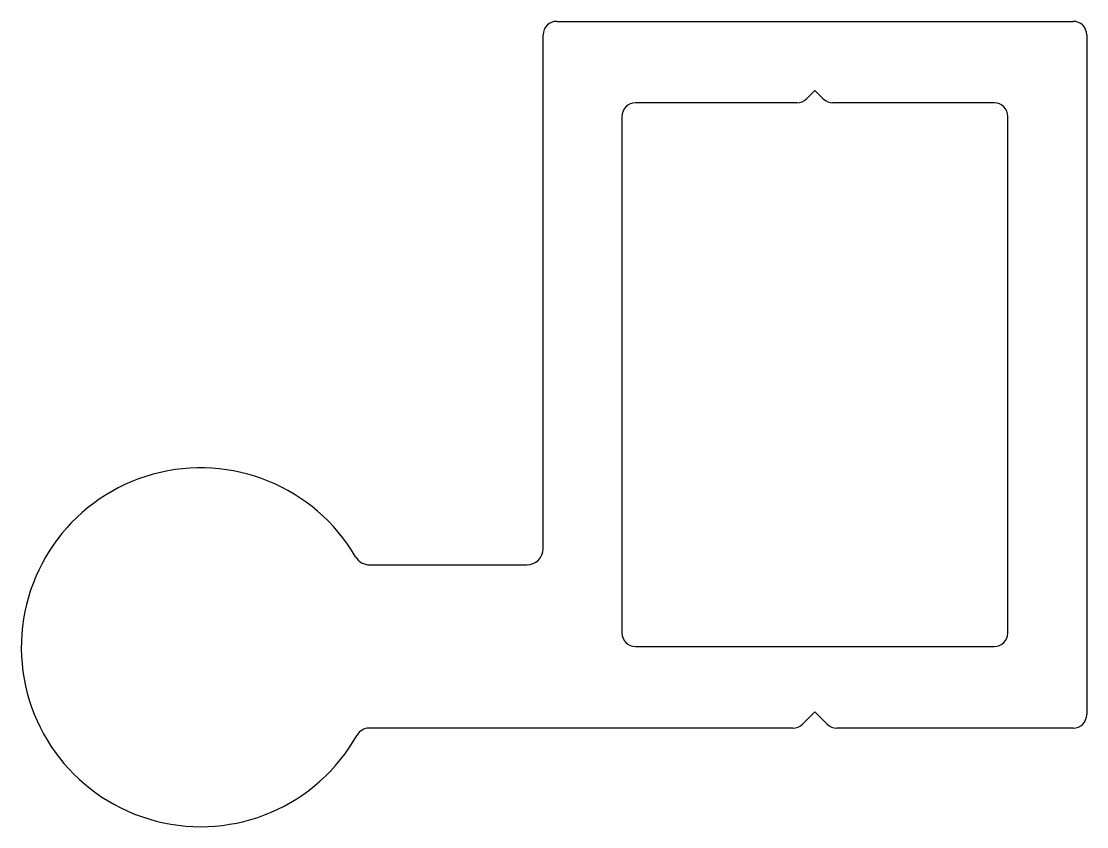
# Model space of a CAD drawing. Extents: x 875.2 to 894.8, y 480.7 to 495.5.
import ezdxf

# ---------------------------------------------------------------- set-up
doc = ezdxf.new("R2010")
doc.units = 0
doc.layers.get('0').update_dxf_attribs({"linetype": 'CONTINUOUS'})

msp = doc.modelspace()

# ---------------------------------------------------------------- linework, layer by layer
at = {"color": 0}
for p, q in [((885.088, 495.546), (894.588, 495.546)), ((884.838, 485.849), (884.838, 495.296)), ((894.838, 495.296), (894.838, 482.795)), ((889.838, 494.273), (889.685, 494.119)), ((889.992, 494.119), (889.838, 494.273)), ((889.508, 494.046), (886.538, 494.046)), ((893.138, 494.046), (890.169, 494.046)), ((886.288, 493.796), (886.288, 484.295)), ((893.388, 484.295), (893.388, 493.796)), ((881.647, 485.549), (884.538, 485.549)), ((886.538, 484.045), (893.138, 484.045)), ((889.838, 482.845), (889.611, 482.618)), ((890.065, 482.618), (889.838, 482.845)), ((889.435, 482.545), (881.634, 482.545)), ((894.588, 482.545), (890.242, 482.545))]:
    msp.add_line(p, q, dxfattribs=at)
for centre, radius, start, end in [((885.088, 495.296), 0.25, 90, 180), ((894.588, 495.296), 0.25, 0, 90), ((889.508, 494.296), 0.25, 270, 315), ((890.169, 494.296), 0.25, 225, 270), ((886.538, 493.796), 0.25, 90, 180), ((893.138, 493.796), 0.25, 0, 90), ((878.538, 484.033), 3.3, 30.2963, 330.698), ((881.647, 485.849), 0.3, 210.2963, 270), ((884.538, 485.849), 0.3, 270, 0), ((886.538, 484.295), 0.25, 180, 270), ((893.138, 484.295), 0.25, 270, 0), ((894.588, 482.795), 0.25, 270, 0), ((889.435, 482.795), 0.25, 270, 315), ((890.242, 482.795), 0.25, 225, 270), ((881.634, 482.295), 0.25, 90, 150.697)]:
    msp.add_arc(centre, radius, start, end, dxfattribs=at)

doc.saveas('drawing.dxf')
